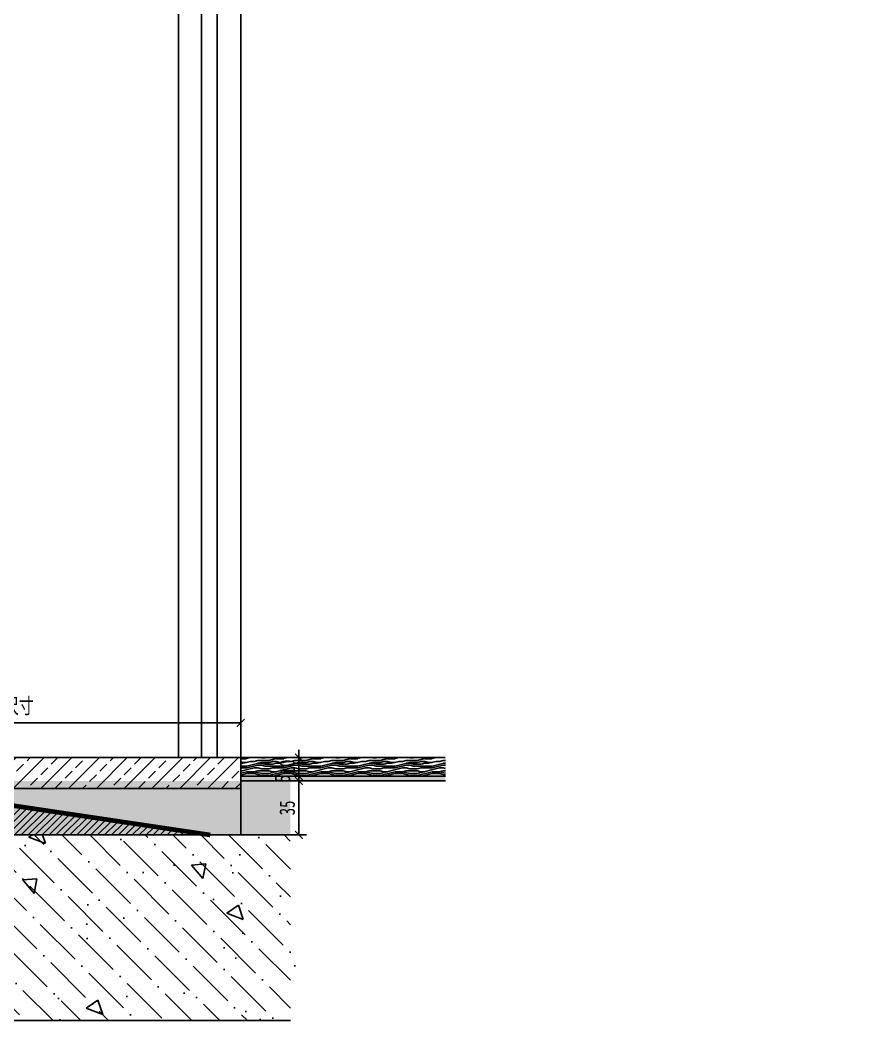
# Model space of a CAD drawing. Header units: millimetres. Extents: x 51249 to 2766742, y -599687 to -1280.
# Drawn here: x 67675 to 68214, y -128418 to -127758 of the extents above; entities that cross this region are included whole.
import ezdxf

# ---------------------------------------------------------------- set-up
doc = ezdxf.new("R2010")
doc.units = ezdxf.units.MM
doc.header["$LTSCALE"] = 10
doc.header["$PDMODE"] = 3
doc.linetypes.add('$0$HIDDEN', pattern=[0.375, 0.25, -0.125])
for name, color, linetype in [('0-bh(填充)', 251, 'Continuous'), ('4-Norm(立面正常)', 134, 'Continuous'), ('4-Wide(立面宽线)', 4, 'Continuous'), ('D-Detail(节点图层)', 134, 'Continuous'), ('D-节点填充', 250, 'Continuous'), ('D-造型细线', 146, 'Continuous'), ('E-楼板、墙体', 6, 'Continuous'), ('W-尺寸', 5, 'Continuous')]:
    doc.layers.add(name, color=color, linetype=linetype)
doc.styles.add('DIM', font='SimSun.ttf', dxfattribs={"width": 0.7})
doc.dimstyles.new('25', dxfattribs={"dimscale": 25, "dimtxt": 2, "dimasz": 1, "dimexe": 1, "dimexo": 1, "dimgap": 0.5, "dimtad": 1, "dimdec": 0, "dimzin": 0, "dimdsep": 46, "dimtxsty": 'DIM', "dimblk": 'ARCHTICK', "dimcen": 0, "dimclrd": 5, "dimclre": 5, "dimclrt": 35, "dimadec": 0, "dimazin": 0, "dimtfac": 0.5, "dimtdec": 0, "dimtix": 1, "dimtmove": 2, "dimatfit": 2, "dimldrblk": 'A', "dimfxl": 0, "dimtolj": 1, "dimtzin": 0, "dimlwd": -1, "dimlwe": -1, "dimarcsym": 0})
doc.dimstyles.new('5', dxfattribs={"dimscale": 5, "dimtxt": 2, "dimasz": 1, "dimexe": 1, "dimexo": 1, "dimgap": 0.5, "dimtad": 1, "dimdec": 0, "dimrnd": 5, "dimzin": 0, "dimdsep": 46, "dimtxsty": 'DIM', "dimblk": 'ARCHTICK', "dimcen": 0, "dimclrd": 5, "dimclre": 5, "dimclrt": 35, "dimadec": 0, "dimazin": 0, "dimtfac": 0.5, "dimtdec": 0, "dimtix": 1, "dimtmove": 2, "dimatfit": 2, "dimldrblk": 'A', "dimfxl": 0, "dimtolj": 1, "dimtzin": 0, "dimlwd": -1, "dimlwe": -1, "dimarcsym": 0})

# ---------------------------------------------------------------- blocks, each defined once
blk = doc.blocks.new('_ArchTick')
at = {"color": 0, "linetype": 'ByBlock', "const_width": 0.15}
blk.add_lwpolyline([(-0.5, -0.5), (0.5, 0.5)], dxfattribs=at)
blk = doc.blocks.new('*D450')
at = {"layer": 'Defpoints', "color": 0, "ltscale": 0.15}
for p in [(67537.43, -128211.87), (67817.75, -128234.32), (67537.43, -128242.32)]:
    blk.add_point(p, dxfattribs=at)
at = {"layer": 'W-尺寸', "color": 5, "ltscale": 0.15}
for p, q in [((67537.43, -128231.87), (67537.43, -128206.87)), ((67817.75, -128211.87), (67537.43, -128211.87)), ((67817.75, -128229.32), (67817.75, -128206.87))]:
    blk.add_line(p, q, dxfattribs=at)
at = {"layer": 'W-尺寸', "color": 5, "ltscale": 0.15, "xscale": 5, "yscale": 5, "zscale": 5, "rotation": 180}
blk.add_blockref('_ArchTick', (67537.43, -128211.87), dxfattribs=at)
at = {"layer": 'W-尺寸', "color": 5, "ltscale": 0.15, "xscale": 5, "yscale": 5, "zscale": 5}
blk.add_blockref('_ArchTick', (67817.75, -128211.87), dxfattribs=at)
at = {"layer": 'W-尺寸', "color": 35, "ltscale": 0.15, "insert": (67664.71, -128201.37), "char_height": 10, "attachment_point": 5, "style": 'DIM'}
blk.add_mtext('\\A1;现场尺寸', dxfattribs=at)
blk = doc.blocks.new('A')
for p, q in [((-1.435, 1.148), (-1.09, 1.437)), ((-1.09, 1.437), (0, 0)), ((-1.435, 1.148), (-0.369, 0)), ((-0.369, 0), (-2.127, 0)), ((-1.435, -1.148), (-0.369, 0)), ((-1.09, -1.437), (0, 0)), ((-1.435, -1.148), (-1.09, -1.437))]:
    blk.add_line(p, q)
for points in [[(-1.435, 1.148), (-1.09, 1.437), (-0.369, 0), (0, 0)], [(-1.435, -1.148), (-1.09, -1.437), (-0.369, 0), (0, 0)]]:
    blk.add_solid(points)
blk = doc.blocks.new('*D441')
at = {"layer": 'Defpoints', "color": 0, "ltscale": 0.15}
for p in [(67845.15, -128249.32), (67855.41, -128249.32), (67845.15, -128284.32)]:
    blk.add_point(p, dxfattribs=at)
at = {"layer": 'W-尺寸', "color": 5, "ltscale": 0.15}
for p, q in [((67850.15, -128249.32), (67860.41, -128249.32)), ((67855.41, -128284.32), (67855.41, -128249.32)), ((67850.15, -128284.32), (67860.41, -128284.32))]:
    blk.add_line(p, q, dxfattribs=at)
at = {"layer": 'W-尺寸', "color": 5, "ltscale": 0.15, "xscale": 5, "yscale": 5, "zscale": 5}
for p, rotation in [((67855.41, -128249.32), 90), ((67855.41, -128284.32), 270)]:
    blk.add_blockref('_ArchTick', p, dxfattribs=dict(at, rotation=rotation))
at = {"layer": 'W-尺寸', "color": 35, "ltscale": 0.15, "insert": (67847.91, -128266.82), "char_height": 10, "attachment_point": 5, "rotation": 90, "style": 'DIM'}
blk.add_mtext('\\A1;35', dxfattribs=at)
blk = doc.blocks.new('*D442')
at = {"layer": 'Defpoints', "color": 0, "ltscale": 0.15}
for p in [(67837.37, -128246.32), (67845.15, -128249.32), (67855.41, -128246.32)]:
    blk.add_point(p, dxfattribs=at)
at = {"layer": 'W-尺寸', "color": 5, "ltscale": 0.15}
for p, q in [((67855.41, -128246.32), (67855.41, -128241.32)), ((67842.37, -128246.32), (67860.41, -128246.32)), ((67850.15, -128249.32), (67860.41, -128249.32)), ((67855.41, -128249.32), (67855.41, -128246.32)), ((67855.41, -128249.32), (67855.41, -128254.32))]:
    blk.add_line(p, q, dxfattribs=at)
at = {"layer": 'W-尺寸', "color": 5, "ltscale": 0.15, "xscale": 5, "yscale": 5, "zscale": 5}
for p, rotation in [((67855.41, -128246.32), 270), ((67855.41, -128249.32), 90)]:
    blk.add_blockref('_ArchTick', p, dxfattribs=dict(at, rotation=rotation))
at = {"layer": 'W-尺寸', "color": 35, "ltscale": 0.15, "insert": (67844.86, -128247.82), "char_height": 10, "attachment_point": 5, "rotation": 90, "style": 'DIM'}
blk.add_mtext('\\A1;5', dxfattribs=at)
blk = doc.blocks.new('*D443')
at = {"layer": 'Defpoints', "color": 0, "ltscale": 0.15}
for p in [(67831.82, -128234.32), (67855.41, -128234.32), (67835.02, -128246.32)]:
    blk.add_point(p, dxfattribs=at)
at = {"layer": 'W-尺寸', "color": 5, "ltscale": 0.15}
for p, q in [((67855.41, -128234.32), (67855.41, -128229.32)), ((67836.82, -128234.32), (67860.41, -128234.32)), ((67855.41, -128246.32), (67855.41, -128234.32)), ((67840.02, -128246.32), (67860.41, -128246.32)), ((67855.41, -128246.32), (67855.41, -128251.32))]:
    blk.add_line(p, q, dxfattribs=at)
at = {"layer": 'W-尺寸', "color": 5, "ltscale": 0.15, "xscale": 5, "yscale": 5, "zscale": 5}
for p, rotation in [((67855.41, -128234.32), 270), ((67855.41, -128246.32), 90)]:
    blk.add_blockref('_ArchTick', p, dxfattribs=dict(at, rotation=rotation))
at = {"layer": 'W-尺寸', "color": 35, "ltscale": 0.15, "insert": (67847.91, -128240.32), "char_height": 10, "attachment_point": 5, "rotation": 90, "style": 'DIM'}
blk.add_mtext('\\A1;10', dxfattribs=at)
blk = doc.blocks.new('*D1063')
at = {"layer": 'D-Detail(节点图层)', "color": 5, "ltscale": 0.15}
for p, q in [((2766616.97, -121582.06), (2766741.97, -121582.06)), ((2766716.97, -121582.06), (2766716.97, -599673.13)), ((2766698.33, -599673.13), (2766741.97, -599673.13))]:
    blk.add_line(p, q, dxfattribs=at)
at = {"layer": 'Defpoints', "color": 0, "ltscale": 0.15}
for p in [(55453.76, -121582.06), (2766673.33, -599673.13), (2766716.97, -599673.13)]:
    blk.add_point(p, dxfattribs=at)
at = {"layer": 'D-Detail(节点图层)', "color": 5, "ltscale": 0.15, "xscale": 25, "yscale": 25, "zscale": 25}
for p, rotation in [((2766716.97, -121582.06), 90), ((2766716.97, -599673.13), 270)]:
    blk.add_blockref('_ArchTick', p, dxfattribs=dict(at, rotation=rotation))
at = {"layer": 'D-Detail(节点图层)', "color": 35, "ltscale": 0.15, "insert": (2766679.47, -360627.6), "char_height": 50, "attachment_point": 5, "rotation": 90, "style": 'DIM'}
blk.add_mtext('\\A1;478091', dxfattribs=at)

msp = doc.modelspace()

# ---------------------------------------------------------------- hatches: boundary and pattern name
at = {"layer": '0-bh(填充)'}
h = msp.add_hatch(dxfattribs=at)
h.set_pattern_fill('ANSI33', color=250, scale=2, style=0)
h.set_pattern_definition([(45, (66979.049, -135734.869), (-8.980256, 8.980256), []), (45, (66988.029, -135734.869), (-8.980256, 8.980256), [6.35, -3.175])])
h.paths.add_polyline_path([(67545.43, -128234.32), (67541.43, -128238.32), (67537.43, -128244.32), (67537.43, -128254.32), (67817.75, -128254.32), (67817.75, -128234.32)])
h = msp.add_hatch(dxfattribs=at)
h.set_pattern_fill('ANSI31', color=250)
h.set_pattern_definition([(45, (66261.3354, -131126.647), (-2.245064, 2.245064), [])])
h.paths.add_polyline_path([(67596.43, -128254.32), (67581.43, -128254.32), (67516.09, -128284.32), (67788.09, -128284.32)])
at = {"layer": 'D-节点填充'}
h = msp.add_hatch(dxfattribs=at)
h.set_pattern_fill('ANSI36', color=256, scale=8, style=0)
h.set_pattern_definition([(315, (-248982.67, -250518.566), (6.7351921, -24.69570433), [31.75, -6.35, 0, -6.35])])
h.paths.add_polyline_path([(67849.94, -128284.32), (67849.94, -128404.32), (67308.91, -128404.32), (67308.91, -128284.32)])
h = msp.add_hatch(dxfattribs=at)
h.set_pattern_fill('AR-CONC', color=256, scale=0.6, style=0)
h.set_pattern_definition([(310, (67500.29, -128103.31), (109.31, 9.563), [11.43, -125.73]), (5, (67500.29, -128103.31), (-21.146, -114.634), [9.144, -100.584]), (259.55, (67509.4, -128102.52), (88.166, -105.07), [9.714, -106.854]), (313.816, (67500.29, -128133.8), (162.647, 25.225), [17.145, -188.595]), (263.364, (67513.84, -128131.69), (142.44, -148.455), [14.57, -160.28]), (8.816, (67500.29, -128133.8), (142.44, -148.455), [13.716, -150.876]), (339, (67515.53, -128126.17), (90.969, 61.36), [11.43, -125.73]), (34, (67515.53, -128126.17), (37.08, -110.513), [9.144, -100.584]), (288.549, (67523.11, -128121.06), (128.05, -49.154), [9.714, -106.854]), (322.5, (67500.288, -128103.314), (1.853, -50.733), [0, -99.365, 0, -102.108, 0, -100.965]), (352.5, (67500.29, -128103.314), (40.092, -60.1083), [0, -58.217, 0, -97.079, 0, -38.481]), (32.5, (67466.302, -128103.314), (81.3544, 3.4372), [0, -38.1, 0, -118.872, 0, -157.734]), (42.5, (67451.06, -128103.314), (88.878, -15.256), [0, -49.53, 0, -78.943, 0, -112.014])])
h.paths.add_polyline_path([(67853.58, -128284.32), (67853.58, -128404.32), (67308.91, -128404.32), (67308.91, -128284.32)])
at = {"layer": 'W-尺寸', "ltscale": 0.15}
h = msp.add_hatch(dxfattribs=at)
h.set_pattern_fill('木纹02', color=250, scale=6, style=0)
h.set_pattern_definition([(180, (131064.008, 0), (0, 24), [4.8, -7.2, 2.4, -9.6]), (180, (131047.208, 0.6), (0, 24), [4.8, -19.2]), (180, (131049.608, 1.8), (0, 24), [2.4, -21.6]), (180, (131062.808, 2.4), (0, 24), [1.2, -16.8, 1.2, -4.8]), (180, (131054.408, 3.6), (0, 24), [4.8, -7.2, 1.2, -10.8]), (180, (131060.408, 4.2), (0, 24), [3.6, -20.4]), (180, (131054.408, 4.8), (0, 24), [7.2, -16.8]), (180, (131061.608, 5.4), (0, 24), [4.8, -19.2]), (180, (131052.008, 6), (0, 24), [12, -12]), (180, (131059.208, 7.2), (0, 24), [2.4, -7.2, 4.8, -9.6]), (180, (131042.408, 7.8), (0, 24), [4.8, -19.2]), (180, (131047.208, 8.4), (0, 24), [2.4, -21.6]), (180, (131052.008, 9), (0, 24), [2.4, -21.6]), (180, (131064.008, 9.6), (0, 24), [4.8, -19.2]), (180, (131052.008, 10.2), (0, 24), [4.8, -19.2]), (180, (131052.008, 11.4), (0, 24), [4.8, -4.8, 4.8, -9.6]), (180, (131056.808, 12.6), (0, 24), [2.4, -12, 4.8, -4.8]), (180, (131052.008, 13.2), (0, 24), [7.2, -16.8]), (180, (131052.008, 14.4), (0, 24), [4.8, -19.2]), (180, (131061.608, 15), (0, 24), [7.2, -9.6, 2.4, -4.8]), (180, (131061.608, 16.2), (0, 24), [12, -12]), (180, (131047.208, 16.8), (0, 24), [2.4, -21.6]), (180, (131054.408, 17.4), (0, 24), [4.8, -19.2]), (180, (131059.208, 18), (0, 24), [2.4, -9.6, 2.4, -9.6]), (180, (131061.608, 18.6), (0, 24), [2.4, -7.2, 4.8, -9.6]), (180, (131056.808, 19.2), (0, 24), [2.4, -12, 2.4, -7.2]), (180, (131052.008, 19.8), (0, 24), [7.2, -16.8]), (180, (131061.608, 21), (0, 24), [4.8, -19.2]), (180, (131049.608, 21.6), (0, 24), [2.4, -21.6]), (180, (131044.808, 22.2), (0, 24), [2.4, -21.6]), (165.9637565, (131047.208, 1.8), (-24, -9e-10), [2.472, -96.4825326]), (165.9637565, (131044.808, 7.2), (-24, -9e-10), [2.472, -96.4825326]), (165.9637565, (131047.208, 21.6), (-24, -9e-10), [2.472, -96.4825326]), (165.9637565, (131054.408, 12.6), (-24, -9e-10), [2.472, -96.4825326]), (165.9637565, (131049.608, 16.2), (-24, -9e-10), [2.472, -96.4825326]), (165.9637565, (131047.208, 14.4), (-24, -9e-10), [2.472, -96.4825326]), (165.9637565, (131059.208, 18.6), (-24, -9e-10), [2.472, -96.4825326]), (165.9637565, (131049.608, 17.4), (-24, -9e-10), [2.472, -96.4825326]), (165.9637565, (131044.808, 8.4), (-24, -9e-10), [4.944, -94.0105326]), (165.9637565, (131047.208, 10.2), (-24, -9e-10), [4.944, -94.0105326]), (165.9637565, (131047.208, 11.4), (-24, -9e-10), [4.944, -94.0105326]), (14.0362435, (131054.408, 3.6), (24, -9e-10), [2.472, -4.944, 2.472, -89.0665326]), (14.0362435, (131059.208, 7.2), (24, -9e-10), [2.472, -96.4825326]), (14.0362435, (131059.208, 18), (24, -9e-10), [4.944, -94.0105326]), (345.9637565, (131047.208, 0.6), (24, 9e-10), [2.472, -96.4825326]), (194.0362435, (131042.408, 0.6), (-24, 9e-10), [2.472, -96.4825326]), (194.0362435, (131049.608, 9), (-24, 9e-10), [2.472, -96.4825326]), (194.0362435, (131044.808, 13.2), (-24, 9e-10), [2.472, -96.4825326]), (194.0362435, (131054.408, 15), (-24, 9e-10), [2.472, -96.4825326]), (194.0362435, (131056.808, 18), (-24, 9e-10), [2.472, -96.4825326]), (194.0362435, (131054.408, 19.2), (-24, 9e-10), [2.472, -96.4825326]), (194.0362435, (131054.408, 15), (-24, 9e-10), [2.472, -96.4825326]), (194.0362435, (131047.208, 18.6), (-24, 9e-10), [9.888, -89.0665326]), (194.0362435, (131061.608, 2.4), (-24, 9e-10), [9.888, -89.0665326]), (194.0362435, (131059.208, 4.2), (-24, 9e-10), [9.888, -89.0665326]), (194.0362435, (131056.808, 5.4), (-24, 9e-10), [2.472, -4.944, 4.944, -86.5945326]), (194.0362435, (131056.808, 7.2), (-24, 9e-10), [4.944, -4.944, 4.944, -84.1225326]), (194.0362435, (131059.208, 9.6), (-24, 9e-10), [9.888, -89.0665326]), (194.0362435, (131061.608, 11.4), (-24, 9e-10), [9.888, -89.0665326]), (194.0362435, (131061.608, 12.6), (-24, 9e-10), [9.888, -89.0665326]), (194.0362435, (131044.808, 19.8), (-24, 9e-10), [2.472, -96.4825326]), (194.0362325, (131042.408, 22.2), (-24, 4.6e-06), [4.944, -94.0105326]), (194.0362325, (131056.808, 21), (-24, 4.6e-06), [4.944, -94.0105326]), (194.0362425, (131059.208, 0), (-24, 4.2e-07), [9.888, -89.0665326]), (194.0362425, (131044.808, 16.8), (-24, 4.2e-07), [7.416, -91.5385326]), (194.0362425, (131042.408, 15), (-24, 4.2e-07), [14.832, -84.1225326])])
h.paths.add_polyline_path([(67817.75, -128246.32), (67817.75, -128234.32), (67950.25, -128234.32), (67950.25, -128246.32)])
h = msp.add_hatch(dxfattribs=at)
h.set_pattern_fill('AR-SAND', color=250, scale=3, style=0)
h.set_pattern_definition([(142.5, (128627.541, 0), (0.2400047, 7.34119856), [0, -5.7912, 0, -6.477, 0, -6.19125]), (172.5, (128627.541, 0), (-6.74284925, 10.7523765), [0, -3.1242, 0, -5.2197, 0, -2.00025]), (212.5, (128632.2274, 0), (-11.86488555, 0.02155777), [0, -1.905, 0, -6.858, 0, -8.9535]), (222.5, (128632.227, 0), (-11.4533468, 3.34393985), [0, -0.9525, 0, -4.4958, 0, -5.1435])])
h.paths.add_polyline_path([(67849.94, -128249.32), (67849.94, -128284.32), (67309.75, -128284.32), (67309.75, -128249.32)])
h = msp.add_hatch(dxfattribs=at)
h.set_pattern_fill('HONEY', color=250, scale=0.5, style=0)
h.set_pattern_definition([(180, (128384.15754, -10), (-1.190625, 0.6874075), [0.79375, -1.5875]), (60, (128384.15754, -10), (1.1906248578, 0.6874077464), [0.79375, -1.5875]), (120, (128384.15754, -10), (-1.422e-07, 1.3748152464), [-1.5875, 0.79375])])
h.paths.add_polyline_path([(67817.75, -128249.32), (67817.75, -128246.32), (67789.92, -128246.32), (67950.25, -128246.32), (67950.25, -128249.32)])

# ---------------------------------------------------------------- linework, layer by layer
at = {"color": 251, "ltscale": 0.15}
for points in [[(67817.75, -125796.18), (67817.75, -128234.32)], [(67792.45, -125864.18), (67792.45, -128234.32)], [(67777.45, -125879.18), (67777.45, -128234.32)]]:
    msp.add_lwpolyline(points, dxfattribs=at)
at = {"color": 251, "ltscale": 0.15, "elevation": 0}
msp.add_lwpolyline([(67802.45, -125854.18), (67802.45, -128234.32)], dxfattribs=at)
at = {"layer": '4-Norm(立面正常)', "color": 134}
for p, q in [((67817.75, -128234.32), (67817.75, -128284.32)), ((67596.43, -128254.32), (67798.1, -128284.32))]:
    msp.add_line(p, q, dxfattribs=at)
at = {"layer": '4-Norm(立面正常)', "color": 250, "linetype": '$0$HIDDEN', "ltscale": 1.5, "const_width": 3}
msp.add_lwpolyline([(67309.75, -128284.32), (67516.09, -128284.32), (67581.43, -128254.32), (67596.43, -128254.32), (67798.1, -128284.32)], dxfattribs=at)
at = {"layer": '4-Wide(立面宽线)', "color": 4}
for p, q in [((67817.75, -128234.32), (67545.43, -128234.32)), ((67817.75, -128234.32), (67817.75, -128254.32)), ((67817.75, -128234.32), (67950.06, -128234.32)), ((67308.91, -128254.32), (67817.75, -128254.32))]:
    msp.add_line(p, q, dxfattribs=at)
at = {"layer": 'D-造型细线'}
for p, q in [((67950.25, -128246.32), (67817.75, -128246.32)), ((67950.25, -128249.32), (67817.75, -128249.32))]:
    msp.add_line(p, q, dxfattribs=at)
at = {"layer": 'E-楼板、墙体'}
for p, q in [((67849.94, -128284.32), (67309.75, -128284.32)), ((67849.94, -128404.32), (67308.91, -128404.32))]:
    msp.add_line(p, q, dxfattribs=at)

# ---------------------------------------------------------------- dimensions: what is measured, and where the dimension line sits
at = {"layer": 'D-Detail(节点图层)', "color": 251, "ltscale": 0.15}
dim = msp.add_linear_dim(base=(2766716.97, -599673.13), p1=(55453.76, -121582.06), p2=(2766673.33, -599673.13), angle=90, dimstyle='25', dxfattribs=at)
dim.commit()
dim.dimension.update_dxf_attribs({"geometry": '*D1063', "text_midpoint": (2766679.47, -360627.6)})
at = {"layer": 'W-尺寸', "color": 1, "ltscale": 0.15}
dim = msp.add_linear_dim(base=(67537.43, -128211.87), p1=(67817.75, -128234.32), p2=(67537.43, -128242.32), angle=180, text='现场尺寸', dimstyle='5', dxfattribs=at)
dim.commit()
dim.dimension.update_dxf_attribs({"geometry": '*D450', "text_midpoint": (67664.71, -128201.37), "dimtype": 160})
for base, p1, p2, picture, middle in [((67855.41, -128234.32), (67835.02, -128246.32), (67831.82, -128234.32), '*D443', (67847.91, -128240.32)), ((67855.41, -128249.32), (67845.15, -128284.32), (67845.15, -128249.32), '*D441', (67847.91, -128266.82))]:
    dim = msp.add_linear_dim(base=base, p1=p1, p2=p2, angle=90, dimstyle='5', dxfattribs=at)
    dim.commit()
    dim.dimension.update_dxf_attribs({"geometry": picture, "text_midpoint": middle})
dim = msp.add_linear_dim(base=(67855.41, -128246.32), p1=(67845.15, -128249.32), p2=(67837.37, -128246.32), angle=90, dimstyle='5', dxfattribs=at)
dim.commit()
dim.dimension.update_dxf_attribs({"geometry": '*D442', "text_midpoint": (67844.86, -128247.82), "dimtype": 160})

doc.saveas('drawing.dxf')
